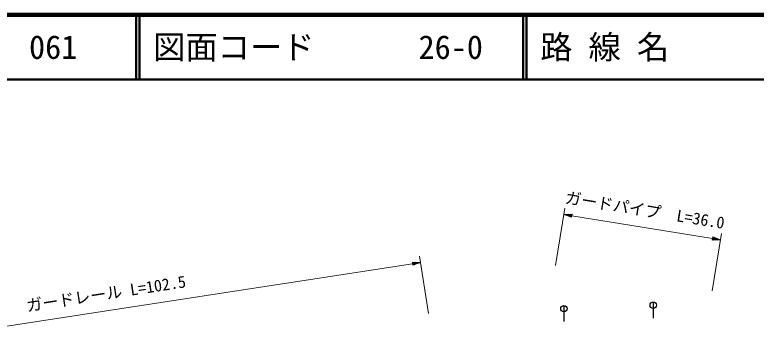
# Model space of a CAD drawing. Units: millimetres, scale not verified. Extents: x 40000 to 680000, y 20000 to 380000.
# Drawn here: x 98938 to 213854, y 332230 to 380000 of the extents above; entities that cross this region are included whole.
import ezdxf
from ezdxf.enums import TextEntityAlignment as Align

# ---------------------------------------------------------------- set-up
doc = ezdxf.new("R2010")
doc.units = ezdxf.units.MM
doc.header["$LTSCALE"] = 1000
for name, color, linetype, lineweight in [('M-STR-HTXT', 7, 'Continuous', 13), ('M-STR-STRC', 7, 'Continuous', 25), ('M-TTL', 2, 'Continuous', 140), ('M-TTL-LINE', 7, 'Continuous', 50)]:
    doc.layers.add(name, color=color, linetype=linetype, lineweight=lineweight)
doc.layers.add('M-TTL-TXT', color=7, linetype='Continuous')
doc.styles.add('ＭＳ ゴシック', font='')
doc.styles.get('ＭＳ ゴシック').set_extended_font_data('MS Gothic')

msp = doc.modelspace()

# ---------------------------------------------------------------- linework, layer by layer
at = {"layer": 'M-STR-HTXT'}
for p, q in [((182767, 341184), (184212, 350067)), ((184052, 349080), (185326, 349126)), ((184052, 349080), (185245, 348633)), ((184052, 349080), (185285, 348879)), ((185277, 348830), (184290, 348991)), ((185294, 348929), (184307, 349089)), ((184529, 348901), (185269, 348781)), ((184561, 349099), (185302, 348978)), ((185261, 348731), (184768, 348812)), ((185310, 349028), (184816, 349108)), ((185007, 348722), (185253, 348682)), ((185071, 349117), (185318, 349077)), ((185245, 348633), (185326, 349126)), ((185285, 348879), (207072, 345334)), ((207021, 337237), (208466, 346121)), ((207112, 345581), (207032, 345088)), ((208306, 345134), (207032, 345088)), ((207287, 345097), (207040, 345137)), ((207048, 345186), (207541, 345106)), ((207796, 345115), (207056, 345236)), ((207064, 345285), (208051, 345124)), ((208306, 345134), (207072, 345334)), ((207080, 345384), (208067, 345223)), ((207828, 345313), (207088, 345433)), ((207096, 345482), (207590, 345402)), ((207351, 345492), (207104, 345532)), ((208306, 345134), (207112, 345581)), ((163053, 333724), (161683, 342619)), ((66671, 326968), (160600, 341440)), ((161835, 341631), (160562, 341687)), ((160562, 341687), (160638, 341193)), ((160816, 341676), (160569, 341638)), ((160577, 341589), (161071, 341665)), ((161326, 341653), (160585, 341539)), ((160592, 341490), (161581, 341642)), ((161835, 341631), (160600, 341440)), ((160607, 341391), (161596, 341543)), ((161356, 341456), (160615, 341341)), ((160623, 341292), (161117, 341368)), ((161835, 341631), (160638, 341193)), ((160877, 341281), (160630, 341243))]:
    msp.add_line(p, q, dxfattribs=at)
at = {"layer": 'M-STR-STRC'}
for p, q in [((184055, 334975), (184055, 332475)), ((197905, 335508), (197905, 333008))]:
    msp.add_line(p, q, dxfattribs=at)
for centre in [(184055, 334475), (197905, 335008)]:
    msp.add_circle(centre, 500, dxfattribs=at)
at = {"layer": 'M-TTL'}
msp.add_line((680000, 380000), (40000, 380000), dxfattribs=at)
at = {"layer": 'M-TTL-LINE'}
for p, q in [((117750, 380000), (117750, 370000)), ((118250, 380000), (118250, 370000)), ((177750, 380000), (177750, 370000)), ((178250, 380000), (178250, 370000)), ((40000, 370000), (680000, 370000))]:
    msp.add_line(p, q, dxfattribs=at)

# ---------------------------------------------------------------- texts
at = {"layer": 'M-STR-HTXT', "style": 'ＭＳ ゴシック'}
for s, rotation, p in [('ガードパイプ  L=36.0', 350.758, (196372, 348291)), ('ガードレール L=102.5', 8.759, (113310, 335368))]:
    msp.add_text(s, height=1833, rotation=rotation, dxfattribs=at).set_placement(p, align=Align.BOTTOM_CENTER)
at = {"layer": 'M-TTL-TXT', "style": 'ＭＳ ゴシック'}
for s, p in [('図面コード', (120380, 375000)), ('路 線 名', (180380, 375000)), ('061', (101142, 375000)), ('26-0', (161521, 375000))]:
    msp.add_text(s, height=3666, dxfattribs=at).set_placement(p, align=Align.MIDDLE_LEFT)

doc.saveas('drawing.dxf')
